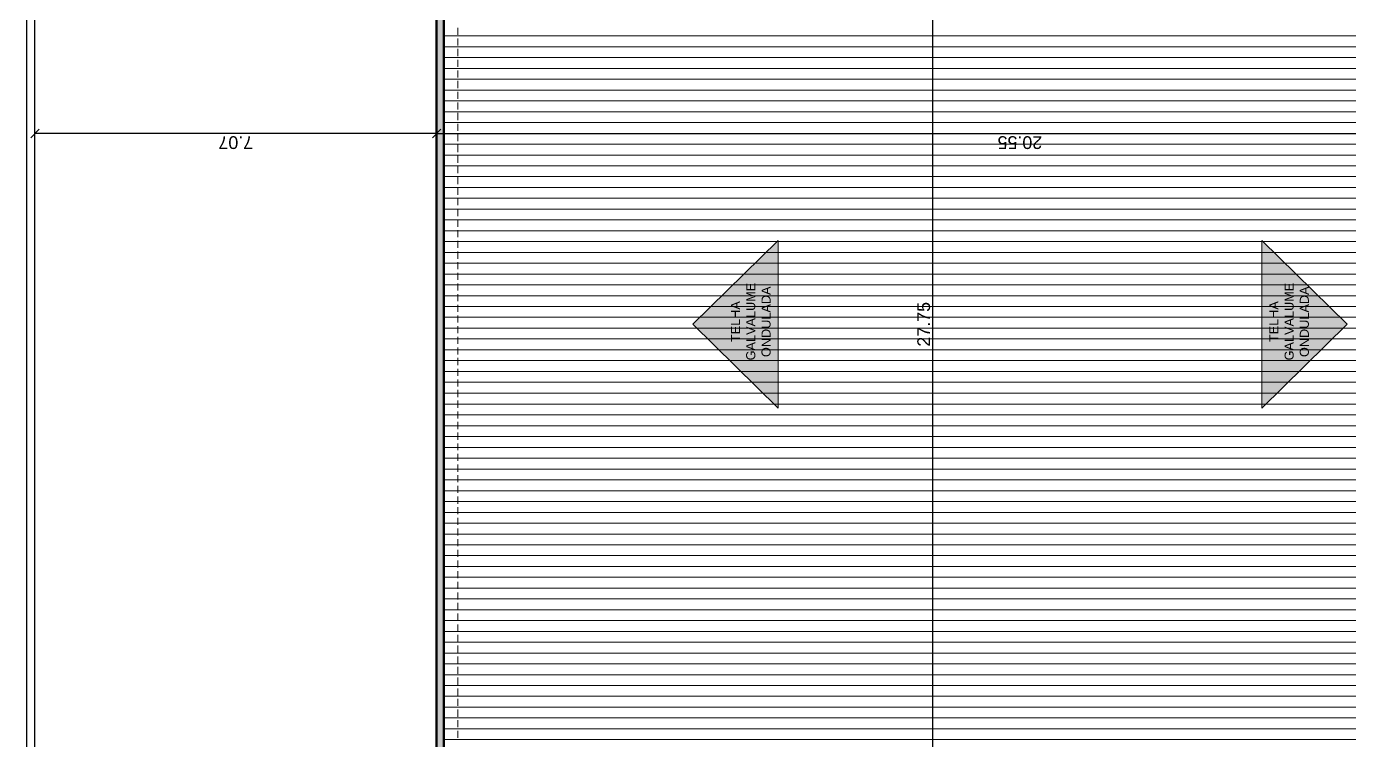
# Model space of a CAD drawing. Extents: x 3377 to 3790, y 1673 to 1846.
# Drawn here: x 3507.81 to 3531.12, y 1810.72 to 1823.29 of the extents above; entities that cross this region are included whole.
import ezdxf

# ---------------------------------------------------------------- set-up
doc = ezdxf.new("R2010")
doc.units = 0
doc.header["$LTSCALE"] = 2
doc.header["$PDMODE"] = 32
for name, color, linetype in [('F-VT-GREIDE', 6, 'Continuous'), ('LCL - COTAS', 30, 'Continuous'), ('PDF5_13-CORTE', 7, 'Continuous'), ('PDF5_A-PROJEÇÃO', 7, 'Continuous'), ('PDF5_Text', 7, 'Continuous')]:
    doc.layers.add(name, color=color, linetype=linetype)
doc.layers.add('PDF5_19-COBERTA', color=7, linetype='Continuous', true_color=0xb8b8b8)
doc.layers.add('PDF5_IND_FLUXO', color=7, linetype='Continuous', true_color=0xffffff)
doc.styles.add('Annotative', font='arial.ttf')
doc.styles.add('PDF Arial', font='arial.ttf')
doc.styles.add('ROMANS', font='arial.ttf')
doc.dimstyles.new('1-150', dxfattribs={"dimscale": 1.5, "dimtxt": 0.15, "dimasz": 0.1, "dimexe": 0.05, "dimexo": 0.1, "dimgap": 0.03, "dimtad": 1, "dimzin": 5, "dimdsep": 46, "dimtxsty": 'ROMANS', "dimblk": 'OBLIQUE', "dimcen": 0, "dimse1": 1, "dimse2": 1, "dimclrd": 256, "dimclre": 256, "dimclrt": 2, "dimadec": 0, "dimazin": 0, "dimtfac": 1, "dimtofl": 0, "dimtmove": 2, "dimatfit": 3, "dimldrblk": 'OBLIQUE', "dimfxl": 0.04, "dimtolj": 1, "dimtzin": 1, "dimarcsym": 0})

# ---------------------------------------------------------------- blocks, each defined once
blk = doc.blocks.new('_Oblique')
at = {"color": 0, "linetype": 'ByBlock', "lineweight": -2}
blk.add_line((-0.5, -0.5), (0.5, 0.5), dxfattribs=at)
blk = doc.blocks.new('*D954')
at = {"layer": 'Defpoints', "color": 0, "transparency": 16777216}
for p in [(3387.943, 1696.732), (3415.691, 1696.732), (3415.691, 1696.732)]:
    blk.add_point(p, dxfattribs=at)
at = {"layer": 'LCL - COTAS', "lineweight": -2, "transparency": 16777216}
blk.add_line((3387.943, 1696.732), (3415.691, 1696.732), dxfattribs=at)
at = {"layer": 'LCL - COTAS', "lineweight": -2, "transparency": 16777216, "xscale": 0.15, "yscale": 0.15, "zscale": 0.15, "rotation": 180}
blk.add_blockref('_Oblique', (3387.943, 1696.732), dxfattribs=at)
at = {"layer": 'LCL - COTAS', "lineweight": -2, "transparency": 16777216, "xscale": 0.15, "yscale": 0.15, "zscale": 0.15}
blk.add_blockref('_Oblique', (3415.691, 1696.732), dxfattribs=at)
at = {"layer": 'LCL - COTAS', "color": 2, "transparency": 16777216, "insert": (3401.817, 1696.892), "char_height": 0.225, "attachment_point": 5, "style": 'Annotative'}
blk.add_mtext('\\A1;27.75', dxfattribs=at)
blk = doc.blocks.new('*D955')
at = {"layer": 'Defpoints', "color": 0, "transparency": 16777216}
for p in [(3404.896, 1705.473), (3405.177, 1684.925), (3405.177, 1684.925)]:
    blk.add_point(p, dxfattribs=at)
at = {"layer": 'LCL - COTAS', "lineweight": -2, "transparency": 16777216}
blk.add_line((3405.177, 1705.473), (3405.177, 1684.925), dxfattribs=at)
at = {"layer": 'LCL - COTAS', "lineweight": -2, "transparency": 16777216, "xscale": 0.15, "yscale": 0.15, "zscale": 0.15}
for p, rotation in [((3405.177, 1705.473), 90), ((3405.177, 1684.925), 270)]:
    blk.add_blockref('_Oblique', p, dxfattribs=dict(at, rotation=rotation))
at = {"layer": 'LCL - COTAS', "color": 2, "transparency": 16777216, "insert": (3405.017, 1695.199), "char_height": 0.225, "attachment_point": 5, "rotation": 90, "style": 'Annotative'}
blk.add_mtext('\\A1;20.55', dxfattribs=at)
blk = doc.blocks.new('*D959')
at = {"layer": 'Defpoints', "color": 0, "transparency": 16777216}
for p in [(3405.177, 1712.547), (3405.198, 1712.547), (3404.896, 1705.473)]:
    blk.add_point(p, dxfattribs=at)
at = {"layer": 'LCL - COTAS', "lineweight": -2, "transparency": 16777216}
blk.add_line((3405.177, 1705.473), (3405.177, 1712.547), dxfattribs=at)
at = {"layer": 'LCL - COTAS', "lineweight": -2, "transparency": 16777216, "xscale": 0.15, "yscale": 0.15, "zscale": 0.15}
for p, rotation in [((3405.177, 1712.547), 90), ((3405.177, 1705.473), 270)]:
    blk.add_blockref('_Oblique', p, dxfattribs=dict(at, rotation=rotation))
at = {"layer": 'LCL - COTAS', "color": 2, "transparency": 16777216, "insert": (3405.017, 1709.01), "char_height": 0.225, "attachment_point": 5, "rotation": 90, "style": 'Annotative'}
blk.add_mtext('\\A1;7.07', dxfattribs=at)
blk = doc.blocks.new('A$C477fa223')
at = {"true_color": 0x00adad}
h = blk.add_hatch(color=134, dxfattribs=at)
h.dxf.hatch_style = 1
h.paths.add_polyline_path([(46.189, 29.569), (18.441, 29.569), (18.441, 29.442), (46.189, 29.442)])
blk.add_lwpolyline([(18.441, 29.442), (18.441, 29.569), (46.189, 29.569), (46.189, 29.442), (18.441, 29.442)])
at = {"layer": 'F-VT-GREIDE'}
blk.add_lwpolyline([(34.541, 0.793), (60, 0.793), (60, 36.793), (0, 36.793), (0, 0.793), (30.541, 0.793), (30.541, 0.943), (0.15, 0.943), (0.15, 36.643), (59.85, 36.643), (59.85, 0.943), (34.541, 0.943)], close=True, dxfattribs=at)
at = {"layer": 'PDF5_13-CORTE', "lineweight": 50}
blk.add_lwpolyline([(18.441, 29.442), (18.441, 29.569), (46.189, 29.569), (46.189, 29.442)], dxfattribs=at)
blk.add_lwpolyline([(18.441, 29.442), (46.189, 29.442), (46.189, 9.144), (18.441, 9.144)], close=True, dxfattribs=at)
at = {"layer": 'PDF5_19-COBERTA', "lineweight": 20}
for points in [[(25.006, 29.442), (25.006, 9.144)], [(25.196, 29.442), (25.196, 9.144)], [(25.387, 29.442), (25.387, 9.144)], [(25.577, 29.442), (25.577, 9.144)], [(25.768, 29.442), (25.768, 9.144)], [(25.958, 29.442), (25.958, 9.144)], [(26.148, 29.442), (26.148, 9.144)], [(26.339, 29.442), (26.339, 9.144)], [(26.529, 29.442), (26.529, 9.144)], [(26.72, 29.442), (26.72, 9.144)], [(26.91, 29.442), (26.91, 9.144)], [(27.101, 29.442), (27.101, 9.144)], [(27.291, 29.442), (27.291, 9.144)], [(27.482, 29.442), (27.482, 9.144)], [(27.672, 29.442), (27.672, 9.144)], [(27.863, 29.442), (27.863, 9.144)], [(28.053, 29.442), (28.053, 9.144)], [(28.243, 29.442), (28.243, 9.144)], [(28.434, 29.442), (28.434, 9.144)], [(28.624, 29.442), (28.624, 9.144)], [(28.815, 29.442), (28.815, 9.144)], [(29.005, 29.442), (29.005, 9.144)], [(29.196, 29.442), (29.196, 9.144)], [(29.386, 29.442), (29.386, 9.144)], [(29.577, 29.442), (29.577, 9.144)], [(29.767, 29.442), (29.767, 9.144)], [(29.958, 29.442), (29.958, 9.144)], [(30.148, 29.442), (30.148, 9.144)], [(30.339, 29.442), (30.339, 9.144)], [(30.529, 29.442), (30.529, 9.144)], [(30.719, 29.442), (30.719, 9.144)], [(30.91, 29.442), (30.91, 9.144)], [(31.105, 29.442), (31.105, 9.144)], [(31.295, 29.442), (31.295, 9.144)], [(31.485, 29.442), (31.485, 9.144)], [(31.676, 29.442), (31.676, 9.144)], [(31.866, 29.442), (31.866, 9.144)], [(32.057, 29.442), (32.057, 9.144)], [(32.247, 29.442), (32.247, 9.144)], [(32.438, 29.442), (32.438, 9.144)], [(32.628, 29.442), (32.628, 9.144)], [(32.819, 29.442), (32.819, 9.144)], [(33.009, 29.442), (33.009, 9.144)], [(33.2, 29.442), (33.2, 9.144)], [(33.39, 29.442), (33.39, 9.144)], [(33.581, 29.442), (33.581, 9.144)], [(33.771, 29.442), (33.771, 9.144)], [(33.961, 29.442), (33.961, 9.144)], [(34.152, 29.442), (34.152, 9.144)], [(34.342, 29.442), (34.342, 9.144)], [(34.533, 29.442), (34.533, 9.144)], [(34.723, 29.442), (34.723, 9.144)], [(34.914, 29.442), (34.914, 9.144)], [(35.104, 29.442), (35.104, 9.144)], [(35.295, 29.442), (35.295, 9.144)], [(35.485, 29.442), (35.485, 9.144)], [(35.676, 29.442), (35.676, 9.144)], [(35.866, 29.442), (35.866, 9.144)], [(36.056, 29.442), (36.056, 9.144)], [(36.247, 29.442), (36.247, 9.144)], [(36.437, 29.442), (36.437, 9.144)], [(36.628, 29.442), (36.628, 9.144)], [(36.818, 29.442), (36.818, 9.144)], [(37.009, 29.442), (37.009, 9.144)], [(37.199, 29.442), (37.199, 9.144)], [(37.39, 29.442), (37.39, 9.144)]]:
    blk.add_lwpolyline(points, dxfattribs=at)
at = {"layer": 'PDF5_A-PROJEÇÃO', "lineweight": 18}
for points in [[(25.035, 29.193), (25.158, 29.193)], [(25.222, 29.193), (25.349, 29.193)], [(25.408, 29.193), (25.535, 29.193)], [(25.598, 29.193), (25.721, 29.193)], [(25.784, 29.193), (25.907, 29.193)], [(25.971, 29.193), (26.098, 29.193)], [(26.161, 29.193), (26.284, 29.193)], [(26.347, 29.193), (26.47, 29.193)], [(26.534, 29.193), (26.661, 29.193)], [(26.72, 29.193), (26.847, 29.193)], [(26.91, 29.193), (27.033, 29.193)], [(27.096, 29.193), (27.223, 29.193)], [(27.283, 29.193), (27.41, 29.193)], [(27.473, 29.193), (27.596, 29.193)], [(27.659, 29.193), (27.782, 29.193)], [(27.846, 29.193), (27.973, 29.193)], [(28.036, 29.193), (28.159, 29.193)], [(28.222, 29.193), (28.345, 29.193)], [(28.409, 29.193), (28.536, 29.193)], [(28.595, 29.193), (28.722, 29.193)], [(28.785, 29.193), (28.908, 29.193)], [(28.971, 29.193), (29.098, 29.193)], [(29.158, 29.193), (29.285, 29.193)], [(29.348, 29.193), (29.471, 29.193)], [(29.534, 29.193), (29.657, 29.193)], [(29.721, 29.193), (29.848, 29.193)], [(29.911, 29.193), (30.034, 29.193)], [(30.097, 29.193), (30.22, 29.193)], [(30.283, 29.193), (30.41, 29.193)], [(30.47, 29.193), (30.597, 29.193)], [(30.66, 29.193), (30.783, 29.193)], [(30.846, 29.193), (30.973, 29.193)], [(31.033, 29.193), (31.16, 29.193)], [(31.223, 29.193), (31.346, 29.193)], [(31.409, 29.193), (31.532, 29.193)], [(31.596, 29.193), (31.723, 29.193)], [(31.786, 29.193), (31.909, 29.193)], [(31.972, 29.193), (32.095, 29.193)], [(32.158, 29.193), (32.285, 29.193)], [(32.345, 29.193), (32.472, 29.193)], [(32.535, 29.193), (32.658, 29.193)], [(32.721, 29.193), (32.848, 29.193)], [(32.908, 29.193), (33.035, 29.193)], [(33.098, 29.193), (33.221, 29.193)], [(33.284, 29.193), (33.411, 29.193)], [(33.47, 29.193), (33.597, 29.193)], [(33.661, 29.193), (33.784, 29.193)], [(33.847, 29.193), (33.97, 29.193)], [(34.033, 29.193), (34.16, 29.193)], [(34.22, 29.193), (34.347, 29.193)], [(34.41, 29.193), (34.533, 29.193)], [(34.596, 29.193), (34.723, 29.193)], [(34.783, 29.193), (34.91, 29.193)], [(34.973, 29.193), (35.096, 29.193)], [(35.159, 29.193), (35.286, 29.193)], [(35.345, 29.193), (35.472, 29.193)], [(35.536, 29.193), (35.659, 29.193)], [(35.722, 29.193), (35.845, 29.193)], [(35.908, 29.193), (36.035, 29.193)], [(36.095, 29.193), (36.222, 29.193)], [(36.285, 29.193), (36.408, 29.193)], [(36.471, 29.193), (36.598, 29.193)], [(36.657, 29.193), (36.784, 29.193)], [(36.848, 29.193), (36.971, 29.193)], [(37.034, 29.193), (37.161, 29.193)], [(37.22, 29.193), (37.347, 29.193)], [(37.411, 29.193), (37.534, 29.193)]]:
    blk.add_lwpolyline(points, dxfattribs=at)
at = {"layer": 'PDF5_IND_FLUXO', "color": 252, "lineweight": 0, "true_color": 0x929498}
for points in [[(33.788, 23.555), (30.842, 23.555), (32.315, 25.053)], [(33.788, 15.031), (30.842, 15.031), (32.315, 13.533)]]:
    blk.add_lwpolyline(points, close=True, dxfattribs=at)
at = {"layer": 'PDF5_IND_FLUXO', "transparency": 33554559}
for points in [[(32.315, 25.053), (33.788, 23.555), (30.842, 23.555)], [(30.842, 15.031), (33.788, 15.031), (32.315, 13.533)]]:
    blk.add_solid(points, dxfattribs=at)
at = {"layer": 'PDF5_Text', "char_height": 0.16, "attachment_point": 7, "style": 'PDF Arial'}
for s, insert in [('TELHA', (32.002, 24.224)), ('GALVALUME', (31.68, 23.954)), ('ONDULADA', (31.739, 23.684)), ('TELHA', (32.002, 14.743)), ('GALVALUME', (31.68, 14.47)), ('ONDULADA', (31.739, 14.203))]:
    blk.add_mtext(s, dxfattribs=dict(at, insert=insert))
at = {"layer": 'LCL - COTAS'}
for base, p2, picture, middle in [((35.676, 36.643), (35.696, 36.643), '*D959', (35.516, 33.106)), ((35.676, 9.021), (35.676, 9.021), '*D955', (35.516, 19.295))]:
    dim = blk.add_linear_dim(base=base, p1=(35.394, 29.569), p2=p2, angle=90, dimstyle='1-150', override={"dimtxsty": 'Annotative'}, dxfattribs=at)
    dim.commit()
    dim.dimension.update_dxf_attribs({"geometry": picture, "text_midpoint": middle, "insert": (-3369.502, -1675.904)})
dim = blk.add_linear_dim(base=(46.189, 20.828), p1=(18.441, 20.828), p2=(46.189, 20.828), dimstyle='1-150', override={"dimtxsty": 'Annotative'}, dxfattribs=at)
dim.commit()
dim.dimension.update_dxf_attribs({"geometry": '*D954', "text_midpoint": (32.315, 20.988), "insert": (-3369.502, -1675.904)})

msp = doc.modelspace()

# ---------------------------------------------------------------- block references
at = {"layer": 'F-VT-GREIDE', "rotation": 90}
msp.add_blockref('A$C477fa223', (3544.606, 1785.731), dxfattribs=at)

doc.saveas('drawing.dxf')
